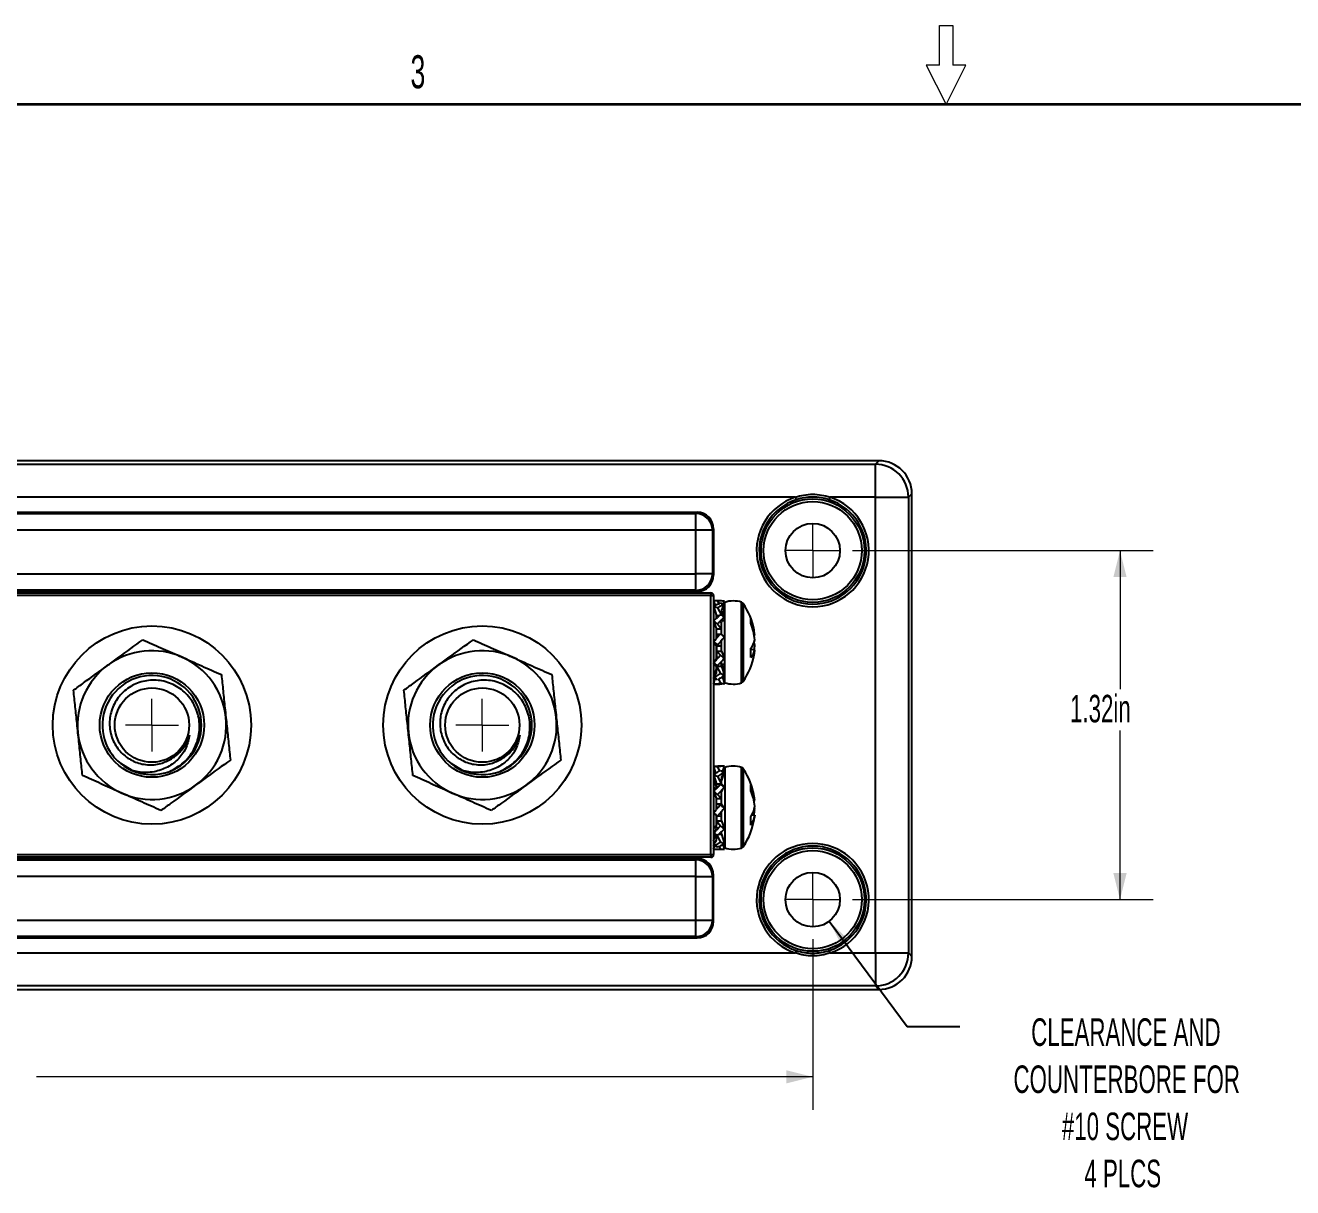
# Model space of a CAD drawing. Header units: inches. Extents: x 0.2 to 16.8, y 0.2 to 10.8.
# Drawn here: x 5.016 to 9.811, y 6.403 to 10.8 of the extents above; entities that cross this region are included whole.
import ezdxf

# ---------------------------------------------------------------- set-up
doc = ezdxf.new("R2010")
doc.units = ezdxf.units.IN
doc.header["$MEASUREMENT"] = 0
doc.styles.add('SLDTEXTSTYLE0', font='TXT', dxfattribs={"width": 0.605})
doc.dimstyles.new('SLDDIMSTYLE3', dxfattribs={"dimtxt": 0.18, "dimasz": 0.1, "dimexe": 0, "dimexo": 0.0625, "dimgap": 0, "dimtad": 0, "dimtih": 1, "dimtoh": 1, "dimdec": 0, "dimrnd": 1e-09, "dimzin": 0, "dimdsep": 46, "dimtxsty": 'Standard', "dimsah": 1, "dimcen": 0.09, "dimadec": 0, "dimazin": 0, "dimtfac": 0.1, "dimtdec": 0, "dimtofl": 0, "dimtmove": 0, "dimatfit": 3, "dimfxl": 1, "dimfrac": 2, "dimtolj": 1, "dimtzin": 0, "dimarcsym": 0})
doc.dimstyles.new('SLDDIMSTYLE4', dxfattribs={"dimtxt": 0.101115, "dimasz": 0.1, "dimexe": 0, "dimexo": 0.0625, "dimgap": 0.025279, "dimtad": 0, "dimtih": 1, "dimtoh": 1, "dimrnd": 1e-09, "dimzin": 12, "dimdsep": 46, "dimtxsty": 'SLDTEXTSTYLE0', "dimsah": 1, "dimcen": 0.09, "dimadec": 0, "dimazin": 3, "dimtfac": 1, "dimtdec": 3, "dimtofl": 0, "dimtmove": 0, "dimatfit": 3, "dimfxl": 1, "dimfrac": 2, "dimtolj": 1, "dimtzin": 12, "dimarcsym": 0})

# ---------------------------------------------------------------- blocks, each defined once
blk = doc.blocks.new('_D_5')
at = {"color": 7, "linetype": 'Continuous', "lineweight": 18}
for p, q in [((8.1453, 8.8131), (9.2828, 8.8131)), ((9.1578, 8.8131), (9.1578, 8.2886)), ((9.1578, 7.4931), (9.1578, 8.1333)), ((8.1453, 7.4931), (9.2828, 7.4931))]:
    blk.add_line(p, q, dxfattribs=at)
for points in [[(9.1578, 8.8131), (9.1328, 8.7131), (9.1828, 8.7131)], [(9.1578, 7.4931), (9.1828, 7.5931), (9.1328, 7.5931)]]:
    blk.add_solid(points, dxfattribs=at)
at = {"color": 7, "linetype": 'Continuous', "lineweight": 18, "insert": (8.9687, 8.2676), "char_height": 0.10417, "attachment_point": 1, "style": 'SLDTEXTSTYLE0'}
blk.add_mtext('1.32in', dxfattribs=at)
blk = doc.blocks.new('_D_6')
at = {"color": 7, "linetype": 'Continuous', "lineweight": 18}
for p, q in [((1.7453, 7.3431), (1.7453, 6.6977)), ((7.9953, 7.3431), (7.9953, 6.6977)), ((1.7453, 6.8227), (4.68, 6.8227)), ((7.9953, 6.8227), (5.0581, 6.8227))]:
    blk.add_line(p, q, dxfattribs=at)
for points in [[(1.7453, 6.8227), (1.8453, 6.7977), (1.8453, 6.8477)], [(7.9953, 6.8227), (7.8953, 6.8477), (7.8953, 6.7977)]]:
    blk.add_solid(points, dxfattribs=at)
at = {"color": 7, "linetype": 'Continuous', "lineweight": 18, "insert": (4.68, 6.8793), "char_height": 0.10417, "attachment_point": 1, "style": 'SLDTEXTSTYLE0'}
blk.add_mtext('6.25in', dxfattribs=at)
blk = doc.blocks.new('SW_NOTE_3')
at = {"color": 0, "linetype": 'Continuous', "lineweight": 0, "attachment_point": 2, "style": 'SLDTEXTSTYLE0'}
for s, insert, char_height in [('CLEARANCE AND', (0.6277, 0.0304), 0.104167), ('COUNTERBORE FOR', (0.6308, -0.1478), 0.104167), ('#10 SCREW', (0.6243, -0.3261), 0.10417), ('4 PLCS', (0.6158, -0.5043), 0.10417)]:
    blk.add_mtext(s, dxfattribs=dict(at, insert=insert, char_height=char_height))
blk = doc.blocks.new('SW_CENTERMARKSYMBOL_4')
at = {"color": 0, "linetype": 'Continuous', "lineweight": 0}
for q in [(0, 0.1), (-0.1, 0), (0, -0.1), (0.1, 0)]:
    blk.add_line((0, 0), q, dxfattribs=at)
blk = doc.blocks.new('SW_CENTERMARKSYMBOL_5')
at = {"color": 0, "linetype": 'Continuous', "lineweight": 0}
for q in [(0, 0.1), (-0.1, 0), (0, -0.1), (0.1, 0)]:
    blk.add_line((0, 0), q, dxfattribs=at)
blk = doc.blocks.new('SW_CENTERMARKSYMBOL_6')
at = {"color": 0, "linetype": 'Continuous', "lineweight": 0}
for q in [(0, 0.1), (-0.1, 0), (0, -0.1), (0.1, 0)]:
    blk.add_line((0, 0), q, dxfattribs=at)
blk = doc.blocks.new('SW_CENTERMARKSYMBOL_7')
at = {"color": 0, "linetype": 'Continuous', "lineweight": 0}
for q in [(0, 0.1), (-0.1, 0), (0, -0.1), (0.1, 0)]:
    blk.add_line((0, 0), q, dxfattribs=at)

msp = doc.modelspace()

# ---------------------------------------------------------------- linework, layer by layer
at = {"color": 7, "linetype": 'Continuous', "lineweight": 18}
for p, q in [((8.475, 10.65), (8.475, 10.8)), ((8.475, 10.8), (8.525, 10.8)), ((8.525, 10.8), (8.525, 10.65)), ((8.475, 10.65), (8.425, 10.65)), ((8.425, 10.65), (8.5, 10.5)), ((8.5, 10.5), (8.575, 10.65)), ((8.575, 10.65), (8.525, 10.65))]:
    msp.add_line(p, q, dxfattribs=at)
at = {"color": 7, "linetype": 'Continuous', "lineweight": 35}
msp.add_line((16.5, 10.5), (0.5, 10.5), dxfattribs=at)
at = {"color": 7, "linetype": 'Continuous', "lineweight": 25}
for p, q in [((8.2454, 9.1531), (1.4953, 9.1531)), ((1.5085, 9.1398), (8.2322, 9.1398)), ((8.2322, 9.1398), (8.2454, 9.1531)), ((8.2322, 9.0149), (8.2322, 9.1398)), ((7.9295, 9.0149), (1.8112, 9.0149)), ((8.2322, 9.0149), (8.0612, 9.0149)), ((8.2322, 9.0149), (8.3571, 9.0149)), ((8.2322, 7.2913), (8.2322, 9.0149)), ((8.3703, 9.0282), (8.3571, 9.0149)), ((8.3571, 9.0149), (8.3571, 7.2913)), ((8.3703, 7.278), (8.3703, 9.0282)), ((2.1828, 8.9581), (7.5579, 8.9581)), ((2.1877, 8.9532), (7.553, 8.9532)), ((7.553, 8.9532), (7.5579, 8.9581)), ((7.553, 8.8907), (7.553, 8.9532)), ((7.553, 8.8907), (2.1877, 8.8907)), ((7.6155, 8.8907), (7.553, 8.8907)), ((7.553, 8.7254), (7.553, 8.8907)), ((7.6203, 8.8956), (7.6155, 8.8907)), ((7.6155, 8.8907), (7.6155, 8.7254)), ((7.6203, 8.8956), (7.6203, 8.7205)), ((2.1877, 8.7254), (7.553, 8.7254)), ((7.6155, 8.7254), (7.553, 8.7254)), ((7.553, 8.663), (7.553, 8.7254)), ((7.6155, 8.7254), (7.6203, 8.7205)), ((2.1303, 8.6531), (7.6103, 8.6531)), ((7.6103, 8.6431), (2.1303, 8.6431)), ((7.5579, 8.6581), (2.1828, 8.6581)), ((7.553, 8.663), (2.1877, 8.663)), ((7.5579, 8.6581), (7.553, 8.663)), ((7.6103, 8.6531), (7.6103, 8.6431)), ((7.6103, 8.6431), (7.6203, 8.6431)), ((7.6103, 7.6631), (7.6103, 8.6431)), ((7.6203, 8.6431), (7.6203, 7.6631)), ((7.6203, 8.6228), (7.6256, 8.6061)), ((7.6203, 8.6034), (7.6307, 8.5666)), ((7.6212, 8.6004), (7.6203, 8.6001)), ((7.6203, 8.6001), (7.6224, 8.596)), ((7.6435, 8.6228), (7.6241, 8.6228)), ((7.6355, 8.6225), (7.64, 8.6128)), ((7.6355, 8.5966), (7.6497, 8.5684)), ((7.6539, 8.5658), (7.661, 8.5907)), ((7.6542, 8.5946), (7.661, 8.6106)), ((7.661, 8.5907), (7.6544, 8.595)), ((7.658, 8.6116), (7.661, 8.6216)), ((7.6627, 8.3137), (7.6627, 8.6175)), ((7.6203, 8.5471), (7.6307, 8.5162)), ((7.6218, 8.5428), (7.6203, 8.5449)), ((7.6411, 8.5666), (7.6307, 8.5666)), ((7.6307, 8.5571), (7.6307, 8.5666)), ((7.6355, 8.5356), (7.6507, 8.5162)), ((7.6507, 8.5666), (7.6507, 8.5806)), ((7.6507, 8.5162), (7.6507, 8.5397)), ((7.6627, 8.5476), (7.652, 8.5476)), ((7.6507, 8.5162), (7.6307, 8.5162)), ((7.6307, 8.4971), (7.6307, 8.5162)), ((7.6307, 8.4971), (7.6458, 8.4984)), ((7.6307, 8.4789), (7.6307, 8.4971)), ((7.6315, 8.4972), (7.6315, 8.4816)), ((7.6474, 8.4971), (7.6507, 8.4971)), ((7.6507, 8.4971), (7.6507, 8.5162)), ((7.6507, 8.4971), (7.661, 8.4855)), ((7.7739, 8.4925), (7.7761, 8.4928)), ((7.6203, 8.4689), (7.6307, 8.4523)), ((7.6507, 8.4523), (7.6307, 8.4523)), ((7.6307, 8.4324), (7.6307, 8.4523)), ((7.6315, 8.4593), (7.6315, 8.4022)), ((7.6355, 8.4558), (7.6507, 8.4523)), ((7.6507, 8.4523), (7.6507, 8.4739)), ((7.6507, 8.4324), (7.6507, 8.4523)), ((7.7612, 8.4402), (7.7761, 8.4384)), ((7.7761, 8.4561), (7.7694, 8.4564)), ((7.6307, 8.407), (7.6264, 8.396)), ((7.6307, 8.4324), (7.6458, 8.4171)), ((7.6307, 8.4072), (7.6307, 8.4324)), ((7.6307, 8.4324), (7.6507, 8.4324)), ((7.6355, 8.3787), (7.6507, 8.3919)), ((7.6507, 8.4324), (7.661, 8.4048)), ((7.6507, 8.3766), (7.6507, 8.3919)), ((7.6203, 8.3863), (7.622, 8.3886)), ((7.6203, 8.3841), (7.6218, 8.3883)), ((7.6203, 8.3841), (7.6307, 8.3743)), ((7.6203, 8.3311), (7.6263, 8.3428)), ((7.6224, 8.3352), (7.6307, 8.3646)), ((7.6307, 8.3766), (7.6307, 8.3819)), ((7.6307, 8.3766), (7.6458, 8.3488)), ((7.6307, 8.3594), (7.6307, 8.3766)), ((7.6307, 8.3766), (7.6507, 8.3766)), ((7.6507, 8.3836), (7.6627, 8.3836)), ((7.6507, 8.3778), (7.661, 8.3703)), ((7.6507, 8.3766), (7.661, 8.3405)), ((7.661, 8.3703), (7.657, 8.374)), ((7.6203, 8.3277), (7.6212, 8.3307)), ((7.6203, 8.3084), (7.6266, 8.3283)), ((7.6203, 8.3277), (7.6256, 8.3251)), ((7.6241, 8.3083), (7.6435, 8.3083)), ((7.6389, 8.3267), (7.6458, 8.3118)), ((7.6534, 8.3355), (7.661, 8.3096)), ((7.6542, 8.3366), (7.661, 8.3205)), ((7.658, 8.3195), (7.661, 8.3205)), ((5.346, 8.0404), (5.3489, 8.036)), ((5.4203, 7.9815), (5.3772, 8.0076)), ((6.596, 8.0404), (6.5989, 8.036)), ((6.6703, 7.9815), (6.6272, 8.0076)), ((7.6203, 7.9967), (7.6279, 7.9713)), ((7.6235, 7.9862), (7.6203, 7.9851)), ((7.6203, 7.9851), (7.6266, 7.9705)), ((7.6203, 7.9665), (7.6307, 7.9302)), ((7.6355, 7.9946), (7.6423, 7.9799)), ((7.6586, 7.9978), (7.6367, 7.9978)), ((7.6507, 7.941), (7.6597, 7.9731)), ((7.6549, 7.9784), (7.661, 7.9978)), ((7.655, 7.9638), (7.661, 7.9757)), ((7.661, 7.9778), (7.6556, 7.9806)), ((7.6586, 7.9978), (7.661, 7.9978)), ((7.6605, 7.9759), (7.661, 7.9778)), ((7.6627, 7.9925), (7.6627, 7.6887)), ((7.6203, 7.9348), (7.6307, 7.9277)), ((7.6203, 7.9348), (7.6244, 7.931)), ((7.6274, 7.9097), (7.6203, 7.9199)), ((7.6507, 7.9302), (7.6307, 7.9302)), ((7.6307, 7.9151), (7.6307, 7.9302)), ((7.6307, 7.9151), (7.6458, 7.9285)), ((7.6355, 7.9582), (7.6507, 7.9302)), ((7.6507, 7.9302), (7.6507, 7.9475)), ((7.6594, 7.9226), (7.6507, 7.9309)), ((7.6507, 7.9253), (7.6507, 7.9302)), ((7.6507, 7.8998), (7.6551, 7.9114)), ((7.6627, 7.9226), (7.6542, 7.9226)), ((7.6203, 7.9025), (7.6307, 7.8747)), ((7.6507, 7.8747), (7.6307, 7.8747)), ((7.6307, 7.8549), (7.6307, 7.8747)), ((7.6355, 7.8902), (7.6507, 7.8747)), ((7.6507, 7.8747), (7.6507, 7.8996)), ((7.6507, 7.8549), (7.6507, 7.8747)), ((7.7727, 7.8684), (7.7761, 7.8688)), ((7.6203, 7.8219), (7.6307, 7.81)), ((7.6307, 7.8549), (7.6458, 7.8516)), ((7.6307, 7.8335), (7.6307, 7.8549)), ((7.6307, 7.8549), (7.6507, 7.8549)), ((7.6507, 7.8549), (7.661, 7.8385)), ((7.6507, 7.81), (7.6507, 7.8263)), ((7.7761, 7.835), (7.7738, 7.835)), ((7.6203, 7.7613), (7.6307, 7.776)), ((7.6274, 7.7714), (7.6306, 7.7682)), ((7.6343, 7.81), (7.6307, 7.81)), ((7.6307, 7.7909), (7.6307, 7.81)), ((7.6307, 7.7909), (7.6458, 7.7717)), ((7.6307, 7.7671), (7.6307, 7.7909)), ((7.6307, 7.7909), (7.6507, 7.7909)), ((7.6315, 7.8117), (7.6315, 7.7772)), ((7.6355, 7.8089), (7.6507, 7.81)), ((7.6507, 7.7909), (7.6507, 7.81)), ((7.6507, 7.7909), (7.661, 7.7601)), ((7.7652, 7.8137), (7.7761, 7.8123)), ((7.6203, 7.7147), (7.6279, 7.7411)), ((7.6307, 7.7261), (7.6307, 7.7402)), ((7.6313, 7.7389), (7.6458, 7.7102)), ((7.6398, 7.7402), (7.6507, 7.7402)), ((7.6507, 7.7402), (7.6507, 7.7501)), ((7.6507, 7.7402), (7.661, 7.7034)), ((7.6594, 7.7586), (7.6627, 7.7586)), ((7.6203, 7.7147), (7.6266, 7.7107)), ((7.6203, 7.696), (7.6271, 7.7119)), ((7.6203, 7.6844), (7.6235, 7.695)), ((7.6367, 7.6833), (7.6586, 7.6833)), ((7.6412, 7.6937), (7.6458, 7.6837)), ((7.6556, 7.7006), (7.661, 7.6833)), ((7.6597, 7.7081), (7.661, 7.7055)), ((7.6605, 7.7052), (7.661, 7.7055)), ((2.1303, 7.6631), (7.6103, 7.6631)), ((7.6103, 7.6531), (2.1303, 7.6531)), ((7.5579, 7.6481), (2.1828, 7.6481)), ((2.1877, 7.6432), (7.553, 7.6432)), ((7.553, 7.6432), (7.5579, 7.6481)), ((7.553, 7.5807), (7.553, 7.6432)), ((7.6103, 7.6631), (7.6203, 7.6631)), ((7.6103, 7.6631), (7.6103, 7.6531)), ((7.553, 7.5807), (2.1877, 7.5807)), ((7.553, 7.5807), (7.6155, 7.5807)), ((7.553, 7.4154), (7.553, 7.5807)), ((7.6203, 7.5856), (7.6155, 7.5807)), ((7.6155, 7.5807), (7.6155, 7.4154)), ((7.6203, 7.4105), (7.6203, 7.5856)), ((2.1877, 7.4154), (7.553, 7.4154)), ((7.553, 7.4154), (7.6155, 7.4154)), ((7.553, 7.353), (7.553, 7.4154)), ((7.6155, 7.4154), (7.6203, 7.4105)), ((2.1828, 7.3481), (7.5579, 7.3481)), ((7.553, 7.353), (2.1877, 7.353)), ((7.5579, 7.3481), (7.553, 7.353)), ((1.8112, 7.2913), (7.9295, 7.2913)), ((8.0612, 7.2913), (8.2322, 7.2913)), ((8.2322, 7.2913), (8.3571, 7.2913)), ((8.2322, 7.2913), (8.2322, 7.1663)), ((8.3571, 7.2913), (8.3703, 7.278)), ((1.4953, 7.1531), (8.2454, 7.1531)), ((8.2322, 7.1663), (1.5085, 7.1663)), ((8.2454, 7.1531), (8.2322, 7.1663))]:
    msp.add_line(p, q, dxfattribs=at)
at = {"color": 8, "linetype": 'Continuous', "lineweight": 25}
for p, q in [((7.7258, 8.3994), (7.7258, 8.6179)), ((7.7323, 8.6131), (7.7323, 8.4015)), ((7.7258, 8.3132), (7.7258, 8.3994)), ((7.7323, 8.4015), (7.7323, 8.3181)), ((7.7258, 7.7558), (7.7258, 7.9929)), ((7.7323, 7.9881), (7.7323, 7.7585)), ((7.7258, 7.6882), (7.7258, 7.7558)), ((7.7323, 7.7585), (7.7323, 7.6931))]:
    msp.add_line(p, q, dxfattribs=at)
at = {"color": 7, "linetype": 'Continuous', "lineweight": 25, "flags": 128}
for points in [[(7.9295, 9.0149), (7.9301, 9.0131), (7.9306, 9.0113), (7.9312, 9.0097), (7.9316, 9.0082), (7.932, 9.0071), (7.9323, 9.0062), (7.9325, 9.0056), (7.9326, 9.0054)], [(8.0581, 9.0054), (8.0582, 9.0056), (8.0584, 9.0062), (8.0587, 9.0071), (8.0591, 9.0082), (8.0595, 9.0097), (8.0601, 9.0113), (8.0606, 9.0131), (8.0612, 9.0149)], [(7.7761, 7.835), (7.7752, 7.84), (7.7751, 7.8406)], [(7.7761, 7.8123), (7.7752, 7.805), (7.7751, 7.8041)], [(7.9326, 7.3008), (7.9325, 7.3005), (7.9323, 7.3), (7.932, 7.2991), (7.9316, 7.2979), (7.9312, 7.2965), (7.9306, 7.2949), (7.9301, 7.2931), (7.9295, 7.2913)], [(8.0612, 7.2913), (8.0606, 7.2931), (8.0601, 7.2949), (8.0595, 7.2965), (8.0591, 7.2979), (8.0587, 7.2991), (8.0584, 7.3), (8.0582, 7.3005), (8.0581, 7.3008)]]:
    msp.add_lwpolyline(points, dxfattribs=at)
at = {"color": 7, "linetype": 'Continuous', "lineweight": 25}
for centre, radius in [((7.9953, 8.8131), 0.1957), ((7.9953, 8.8131), 0.1857), ((7.9953, 8.8131), 0.103), ((5.4953, 8.1531), 0.375), ((6.7453, 8.1531), 0.375), ((5.4953, 8.1531), 0.1975), ((6.7453, 8.1531), 0.1975), ((5.4953, 8.1531), 0.1406), ((6.7453, 8.1531), 0.1406), ((7.9953, 7.4931), 0.1957), ((7.9953, 7.4931), 0.1857), ((7.9953, 7.4931), 0.103)]:
    msp.add_circle(centre, radius, dxfattribs=at)
for centre, radius, start, end in [((8.232, 9.0147), 0.1251, 0.0817, 89.9184), ((7.9953, 8.8131), 0.2123, 108.0779, 71.9221), ((7.9953, 8.8131), 0.2023, 108.0779, 71.9221), ((7.5529, 8.8907), 0.0626, 0.0814, 89.9186), ((7.5529, 8.7255), 0.0626, 270.0813, 359.9186), ((7.6103, 8.6431), 0.01, 0, 90), ((7.6949, 8.5228), 0.1, 71.9749, 108.7949), ((7.722, 8.606), 0.0125, 34.1975, 71.9749), ((7.5153, 8.4656), 0.2624, 10.174, 34.1975), ((7.5653, 8.4746), 0.2116, 4.9374, 22.3431), ((7.7012, 8.5467), 0.0603, 352.1264, 7.8736), ((7.5541, 8.4557), 0.2229, 4.9937, 21.8061), ((7.7057, 8.4894), 0.0718, 320.3039, 348.4631), ((7.5028, 8.4264), 0.2588, 356.203, 3.797), ((7.7189, 8.4459), 0.0581, 10.1314, 19.8415), ((7.5588, 8.4748), 0.2181, 350.4714, 355.0873), ((5.4953, 8.1531), 0.2813, 66.0099, 126.0099), ((5.4953, 8.1531), 0.2813, 6.0099, 66.0099), ((6.7453, 8.1531), 0.2813, 66.0099, 126.0099), ((6.7453, 8.1531), 0.2813, 6.0099, 66.0099), ((7.5153, 8.4656), 0.2624, 325.8025, 349.826), ((7.7176, 8.4503), 0.0597, 316.6292, 348.5038), ((7.5653, 8.4566), 0.2116, 349.8278, 355.0661), ((5.4953, 8.1531), 0.2813, 126.0099, 186.0099), ((6.7453, 8.1531), 0.2813, 126.0099, 186.0099), ((5.4953, 8.1531), 0.1875, 291.0369, 246.0369), ((6.7453, 8.1531), 0.1875, 291.0369, 246.0369), ((7.6949, 8.4083), 0.1, 251.2051, 288.0251), ((7.722, 8.3251), 0.0125, 288.0251, 325.8025), ((5.4953, 8.1531), 0.2813, 306.0099, 6.0099), ((6.7453, 8.1531), 0.2813, 306.0099, 6.0099), ((5.4953, 8.1531), 0.2813, 186.0099, 246.0099), ((6.7453, 8.1531), 0.2813, 186.0099, 246.0099), ((5.4953, 8.1531), 0.1875, 246.0369, 291.0369), ((6.7453, 8.1531), 0.1875, 246.0369, 291.0369), ((7.6949, 7.8978), 0.1, 71.9749, 108.7949), ((7.722, 7.981), 0.0125, 34.1975, 71.9749), ((7.5153, 7.8406), 0.2624, 7.9846, 34.1975), ((5.4953, 8.1531), 0.2813, 246.0099, 306.0099), ((6.7453, 8.1531), 0.2813, 246.0099, 306.0099), ((7.5958, 7.8518), 0.1811, 5.3865, 24.1884), ((7.6627, 7.9154), 0.0988, 353.8514, 6.1486), ((7.5825, 7.8277), 0.1945, 5.4653, 23.3931), ((7.6754, 7.8615), 0.1018, 327.1796, 351.3579), ((7.5889, 7.8524), 0.188, 347.818, 354.6762), ((7.5153, 7.8406), 0.2624, 325.8025, 352.0154), ((7.689, 7.8254), 0.088, 324.8329, 351.4884), ((7.5412, 7.7905), 0.2203, 355.8845, 4.1155), ((7.6949, 7.7833), 0.1, 251.2051, 288.0251), ((7.722, 7.7001), 0.0125, 288.0251, 325.8025), ((7.9953, 7.4931), 0.2123, 288.0779, 251.9221), ((7.9953, 7.4931), 0.2023, 288.0779, 251.9221), ((7.5529, 7.5807), 0.0626, 0.0814, 89.9187), ((7.6103, 7.6631), 0.01, 270, 0), ((7.5529, 7.4155), 0.0626, 270.0814, 359.9186), ((8.232, 7.2914), 0.1251, 270.0816, 359.9183)]:
    msp.add_arc(centre, radius, start, end, dxfattribs=at)
for centre, major_axis in [((8.2453, 9.028), (0.0885, 0.0885)), ((7.5578, 8.8955), (0.0442, 0.0442)), ((7.5578, 8.7206), (0.0442, -0.0442)), ((7.5578, 7.5855), (0.0442, 0.0442)), ((7.5578, 7.4106), (0.0442, -0.0442)), ((8.2453, 7.2782), (0.0885, -0.0885))]:
    msp.add_ellipse(centre, major_axis=major_axis, ratio=0.998783, start_param=5.498396, end_param=7.067974, dxfattribs=at)
for points, knots in [([(7.9295, 9.0149), (7.9508, 9.0225), (7.9727, 9.0263), (8.0065, 9.0263), (8.0177, 9.0253), (8.0397, 9.0215), (8.0506, 9.0187), (8.0612, 9.0149)], [0, 0, 0, 0, 0.5, 0.5, 0.75, 0.75, 1, 1, 1, 1]), ([(8.0581, 9.0054), (8.0479, 9.0087), (8.0376, 9.0112), (8.0166, 9.0145), (8.0059, 9.0154), (7.9739, 9.0154), (7.953, 9.0121), (7.9326, 9.0054)], [0, 0, 0, 0, 0.25, 0.25, 0.5, 0.5, 1, 1, 1, 1]), ([(7.6355, 8.6225), (7.633, 8.6226), (7.6291, 8.6228), (7.6241, 8.6228), (7.6216, 8.6228), (7.6203, 8.6228)], [0, 0, 0, 0, 0.499629, 0.749776, 1, 1, 1, 1]), ([(7.6203, 8.6034), (7.6239, 8.6053), (7.63, 8.6085), (7.6387, 8.6123), (7.6434, 8.6142), (7.6458, 8.6152)], [0, 0, 0, 0, 0.415592, 0.707416, 1, 1, 1, 1]), ([(7.6355, 8.5966), (7.633, 8.5978), (7.6291, 8.5995), (7.6241, 8.6018), (7.6216, 8.6029), (7.6203, 8.6034)], [0, 0, 0, 0, 0.499629, 0.749776, 1, 1, 1, 1]), ([(7.661, 8.6216), (7.6574, 8.622), (7.6513, 8.6227), (7.6427, 8.6229), (7.6379, 8.6227), (7.6355, 8.6225)], [0, 0, 0, 0, 0.415591, 0.707411, 1, 1, 1, 1]), ([(7.661, 8.6106), (7.6574, 8.609), (7.6513, 8.6061), (7.6427, 8.6014), (7.6379, 8.5982), (7.6355, 8.5966)], [0, 0, 0, 0, 0.415592, 0.707411, 1, 1, 1, 1]), ([(7.6458, 8.6152), (7.6484, 8.6145), (7.6522, 8.6135), (7.6572, 8.6119), (7.6597, 8.6111), (7.661, 8.6106)], [0, 0, 0, 0, 0.49964, 0.749788, 1, 1, 1, 1]), ([(7.6507, 8.5803), (7.6508, 8.5828), (7.6511, 8.5877), (7.6532, 8.5923), (7.6542, 8.5946)], [0, 0, 0, 0, 0.51834, 1, 1, 1, 1]), ([(7.6203, 8.5471), (7.6239, 8.5505), (7.63, 8.5564), (7.6387, 8.5642), (7.6434, 8.5687), (7.6458, 8.5709)], [0, 0, 0, 0, 0.415591, 0.707415, 1, 1, 1, 1]), ([(7.6355, 8.5356), (7.633, 8.5375), (7.6291, 8.5404), (7.6241, 8.5442), (7.6216, 8.5461), (7.6203, 8.5471)], [0, 0, 0, 0, 0.499628, 0.749777, 1, 1, 1, 1]), ([(7.661, 8.5608), (7.6574, 8.5575), (7.6513, 8.5519), (7.6427, 8.5435), (7.6379, 8.5383), (7.6355, 8.5356)], [0, 0, 0, 0, 0.415592, 0.707411, 1, 1, 1, 1]), ([(7.6458, 8.5709), (7.6484, 8.5693), (7.6522, 8.5669), (7.6572, 8.5635), (7.6597, 8.5617), (7.661, 8.5608)], [0, 0, 0, 0, 0.49964, 0.749787, 1, 1, 1, 1]), ([(7.6507, 8.5396), (7.651, 8.543), (7.6515, 8.5499), (7.6553, 8.5548), (7.6572, 8.5573)], [0, 0, 0, 0, 0.4869926, 1, 1, 1, 1]), ([(7.6203, 8.4689), (7.6239, 8.473), (7.63, 8.4799), (7.6387, 8.4897), (7.6434, 8.4955), (7.6458, 8.4984)], [0, 0, 0, 0, 0.415591, 0.707416, 1, 1, 1, 1]), ([(7.6458, 8.4984), (7.6484, 8.4963), (7.6522, 8.4932), (7.6572, 8.4888), (7.6597, 8.4866), (7.661, 8.4855)], [0, 0, 0, 0, 0.49964, 0.749787, 1, 1, 1, 1]), ([(5.33, 8.3806), (5.3433, 8.3903), (5.3878, 8.4226), (5.431, 8.454), (5.4613, 8.4761)], [0, 0, 0, 0, 0.299402, 1, 1, 1, 1]), ([(5.4613, 8.4761), (5.4839, 8.466), (5.5292, 8.4458), (5.5794, 8.4235), (5.6064, 8.4115), (5.6097, 8.41)], [0, 0, 0, 0, 0.463257, 0.933679, 1, 1, 1, 1]), ([(6.58, 8.3806), (6.5933, 8.3903), (6.6378, 8.4226), (6.681, 8.454), (6.7113, 8.4761)], [0, 0, 0, 0, 0.299402, 1, 1, 1, 1]), ([(6.7113, 8.4761), (6.7339, 8.466), (6.7792, 8.4458), (6.8294, 8.4235), (6.8564, 8.4115), (6.8597, 8.41)], [0, 0, 0, 0, 0.463257, 0.93368, 1, 1, 1, 1]), ([(7.6355, 8.4558), (7.633, 8.458), (7.6291, 8.4612), (7.6241, 8.4656), (7.6216, 8.4678), (7.6203, 8.4689)], [0, 0, 0, 0, 0.499628, 0.749776, 1, 1, 1, 1]), ([(7.661, 8.4855), (7.6574, 8.4814), (7.6513, 8.4745), (7.6427, 8.4648), (7.6379, 8.4588), (7.6355, 8.4558)], [0, 0, 0, 0, 0.415591, 0.707411, 1, 1, 1, 1]), ([(5.6097, 8.41), (5.6346, 8.399), (5.6848, 8.3766), (5.7335, 8.355), (5.7581, 8.344)], [0, 0, 0, 0, 0.494511, 1, 1, 1, 1]), ([(6.8597, 8.41), (6.8846, 8.399), (6.9348, 8.3766), (6.9835, 8.355), (7.0081, 8.344)], [0, 0, 0, 0, 0.494511, 1, 1, 1, 1]), ([(7.6203, 8.3899), (7.6239, 8.3935), (7.63, 8.3997), (7.6387, 8.4087), (7.6434, 8.4143), (7.6458, 8.4171)], [0, 0, 0, 0, 0.415591, 0.707416, 1, 1, 1, 1]), ([(7.661, 8.4048), (7.6574, 8.4011), (7.6513, 8.3948), (7.6427, 8.3862), (7.6379, 8.3812), (7.6355, 8.3787)], [0, 0, 0, 0, 0.415592, 0.707411, 1, 1, 1, 1]), ([(7.6458, 8.4171), (7.6484, 8.4151), (7.6522, 8.4121), (7.6572, 8.4079), (7.6597, 8.4059), (7.661, 8.4048)], [0, 0, 0, 0, 0.499639, 0.749787, 1, 1, 1, 1]), ([(5.1986, 8.2851), (5.2113, 8.2943), (5.2542, 8.3255), (5.2987, 8.3578), (5.33, 8.3806)], [0, 0, 0, 0, 0.296064, 1, 1, 1, 1]), ([(5.7581, 8.344), (5.7602, 8.3234), (5.7646, 8.282), (5.7703, 8.2277), (5.7738, 8.1944), (5.7751, 8.1825)], [0, 0, 0, 0, 0.389719, 0.783344, 1, 1, 1, 1]), ([(6.4486, 8.2851), (6.4613, 8.2943), (6.5042, 8.3255), (6.5487, 8.3578), (6.58, 8.3806)], [0, 0, 0, 0, 0.296064, 1, 1, 1, 1]), ([(7.0081, 8.344), (7.0102, 8.3234), (7.0146, 8.282), (7.0203, 8.2277), (7.0238, 8.1944), (7.0251, 8.1825)], [0, 0, 0, 0, 0.389719, 0.783344, 1, 1, 1, 1]), ([(7.6355, 8.3787), (7.633, 8.3805), (7.6291, 8.3831), (7.6241, 8.387), (7.6216, 8.3889), (7.6203, 8.3899)], [0, 0, 0, 0, 0.499628, 0.749775, 1, 1, 1, 1]), ([(7.6203, 8.3311), (7.6239, 8.3333), (7.63, 8.337), (7.6387, 8.343), (7.6434, 8.3469), (7.6458, 8.3488)], [0, 0, 0, 0, 0.415592, 0.707417, 1, 1, 1, 1]), ([(7.6307, 8.3597), (7.6305, 8.3567), (7.6302, 8.3508), (7.6276, 8.3454), (7.6263, 8.3428)], [0, 0, 0, 0, 0.513986, 1, 1, 1, 1]), ([(7.6458, 8.3488), (7.6484, 8.3474), (7.6522, 8.3453), (7.6572, 8.3425), (7.6597, 8.3411), (7.661, 8.3405)], [0, 0, 0, 0, 0.499639, 0.749785, 1, 1, 1, 1]), ([(7.6572, 8.3738), (7.6551, 8.3762), (7.6526, 8.379), (7.6521, 8.383), (7.652, 8.3836)], [0, 0, 0, 0, 0.859462, 1, 1, 1, 1]), ([(7.6539, 8.3654), (7.655, 8.3662), (7.6574, 8.3678), (7.6597, 8.3694), (7.661, 8.3703)], [0, 0, 0, 0, 0.4718442, 1, 1, 1, 1]), ([(5.5627, 7.9781), (5.581, 7.988), (5.6178, 8.008), (5.6564, 8.0589), (5.6768, 8.1183), (5.6756, 8.1807), (5.6542, 8.2385), (5.6149, 8.285), (5.5629, 8.3155), (5.5045, 8.3265), (5.4464, 8.3174), (5.3955, 8.2899), (5.3574, 8.2472), (5.3358, 8.195), (5.3333, 8.1393), (5.3492, 8.0866), (5.3816, 8.043), (5.4262, 8.0131), (5.4771, 8.0004), (5.5274, 8.0044), (5.5558, 8.0191), (5.569, 8.026)], [0, 0, 0, 0, 0.05792, 0.115841, 0.173783, 0.230683, 0.287062, 0.342896, 0.39772, 0.452482, 0.505757, 0.559061, 0.611155, 0.662892, 0.713918, 0.764097, 0.81405, 0.86268, 0.911347, 0.958625, 1, 1, 1, 1]), ([(6.8127, 7.9781), (6.831, 7.988), (6.8678, 8.008), (6.9064, 8.0589), (6.9268, 8.1183), (6.9256, 8.1807), (6.9042, 8.2385), (6.8649, 8.285), (6.8129, 8.3155), (6.7545, 8.3265), (6.6964, 8.3174), (6.6455, 8.2899), (6.6074, 8.2472), (6.5858, 8.195), (6.5833, 8.1393), (6.5992, 8.0866), (6.6316, 8.043), (6.6762, 8.0131), (6.7271, 8.0004), (6.7774, 8.0044), (6.8058, 8.0191), (6.819, 8.026)], [0, 0, 0, 0, 0.05792, 0.115841, 0.173783, 0.230683, 0.287062, 0.342896, 0.39772, 0.452482, 0.505757, 0.559061, 0.611155, 0.662892, 0.713918, 0.764097, 0.81405, 0.86268, 0.911347, 0.958625, 1, 1, 1, 1]), ([(7.6355, 8.3248), (7.633, 8.3258), (7.6291, 8.3272), (7.6241, 8.3294), (7.6216, 8.3305), (7.6203, 8.3311)], [0, 0, 0, 0, 0.49963, 0.749777, 1, 1, 1, 1]), ([(7.6203, 8.3084), (7.6239, 8.3085), (7.63, 8.3089), (7.6387, 8.3101), (7.6434, 8.3112), (7.6458, 8.3118)], [0, 0, 0, 0, 0.415591, 0.707416, 1, 1, 1, 1]), ([(7.6241, 8.3083), (7.6241, 8.3083), (7.6228, 8.3083), (7.6216, 8.3083), (7.6203, 8.3084)], [0, 0, 0, 0, 0.003877, 1, 1, 1, 1]), ([(7.661, 8.3405), (7.6574, 8.3381), (7.6513, 8.334), (7.6427, 8.3289), (7.6379, 8.3262), (7.6355, 8.3248)], [0, 0, 0, 0, 0.415592, 0.707411, 1, 1, 1, 1]), ([(7.661, 8.3096), (7.6574, 8.3092), (7.6515, 8.3084), (7.6458, 8.3084), (7.6435, 8.3084)], [0, 0, 0, 0, 0.612935, 1, 1, 1, 1]), ([(7.6458, 8.3118), (7.6484, 8.3114), (7.6522, 8.3107), (7.6572, 8.31), (7.6597, 8.3097), (7.661, 8.3096)], [0, 0, 0, 0, 0.49964, 0.749787, 1, 1, 1, 1]), ([(5.2156, 8.1236), (5.2144, 8.1355), (5.2109, 8.1686), (5.2052, 8.2229), (5.2008, 8.2643), (5.1986, 8.2851)], [0, 0, 0, 0, 0.216656, 0.605998, 1, 1, 1, 1]), ([(6.4656, 8.1236), (6.4644, 8.1355), (6.4609, 8.1686), (6.4552, 8.2229), (6.4508, 8.2643), (6.4486, 8.2851)], [0, 0, 0, 0, 0.216656, 0.605998, 1, 1, 1, 1]), ([(5.7751, 8.1825), (5.7774, 8.1606), (5.782, 8.1164), (5.7877, 8.0627), (5.791, 8.0311), (5.7921, 8.021)], [0, 0, 0, 0, 0.401036, 0.808376, 1, 1, 1, 1]), ([(7.0251, 8.1825), (7.0274, 8.1606), (7.032, 8.1164), (7.0377, 8.0627), (7.041, 8.0311), (7.0421, 8.021)], [0, 0, 0, 0, 0.401036, 0.808377, 1, 1, 1, 1]), ([(5.2326, 7.9621), (5.2316, 7.9722), (5.2283, 8.0035), (5.2226, 8.0572), (5.218, 8.1014), (5.2156, 8.1236)], [0, 0, 0, 0, 0.191624, 0.593048, 1, 1, 1, 1]), ([(5.6373, 8.1153), (5.6341, 8.0996), (5.6274, 8.0673), (5.5981, 8.0244), (5.5557, 7.9918), (5.5021, 7.9735), (5.4547, 7.9724), (5.4273, 7.9796), (5.4192, 7.9817)], [0, 0, 0, 0, 0.1646137, 0.3382761, 0.5231106, 0.7081439, 0.913929, 1, 1, 1, 1]), ([(5.569, 8.026), (5.5734, 8.0287), (5.5918, 8.0402), (5.6128, 8.0624), (5.6296, 8.0912), (5.6347, 8.1072), (5.6373, 8.1153)], [0, 0, 0, 0, 0.1359729, 0.5646161, 0.7791203, 1, 1, 1, 1]), ([(6.4826, 7.9621), (6.4816, 7.9722), (6.4783, 8.0035), (6.4726, 8.0572), (6.468, 8.1014), (6.4656, 8.1236)], [0, 0, 0, 0, 0.191624, 0.593048, 1, 1, 1, 1]), ([(6.8873, 8.1153), (6.8841, 8.0996), (6.8774, 8.0673), (6.8481, 8.0244), (6.8057, 7.9918), (6.7521, 7.9735), (6.7047, 7.9724), (6.6773, 7.9796), (6.6692, 7.9817)], [0, 0, 0, 0, 0.164614, 0.338276, 0.52311, 0.708144, 0.913929, 1, 1, 1, 1]), ([(6.819, 8.026), (6.8234, 8.0287), (6.8418, 8.0402), (6.8628, 8.0624), (6.8796, 8.0912), (6.8847, 8.1072), (6.8873, 8.1153)], [0, 0, 0, 0, 0.135972, 0.564616, 0.77912, 1, 1, 1, 1]), ([(5.7921, 8.021), (5.7617, 7.999), (5.7184, 7.9675), (5.6739, 7.9352), (5.6607, 7.9256)], [0, 0, 0, 0, 0.702503, 1, 1, 1, 1]), ([(7.0421, 8.021), (7.0117, 7.999), (6.9684, 7.9675), (6.9239, 7.9352), (6.9107, 7.9256)], [0, 0, 0, 0, 0.702502, 1, 1, 1, 1]), ([(5.381, 7.8961), (5.3774, 7.8977), (5.3508, 7.9096), (5.3006, 7.9319), (5.2554, 7.952), (5.2326, 7.9621)], [0, 0, 0, 0, 0.071316, 0.531417, 1, 1, 1, 1]), ([(6.631, 7.8961), (6.6274, 7.8977), (6.6008, 7.9096), (6.5506, 7.9319), (6.5054, 7.952), (6.4826, 7.9621)], [0, 0, 0, 0, 0.071316, 0.531417, 1, 1, 1, 1]), ([(7.6203, 7.9967), (7.6239, 7.9971), (7.6294, 7.9978), (7.6349, 7.9978), (7.6367, 7.9978)], [0, 0, 0, 0, 0.653592, 1, 1, 1, 1]), ([(7.6355, 7.9946), (7.633, 7.995), (7.6291, 7.9956), (7.6241, 7.9963), (7.6216, 7.9966), (7.6203, 7.9967)], [0, 0, 0, 0, 0.499628, 0.749775, 1, 1, 1, 1]), ([(7.6203, 7.9665), (7.6239, 7.9688), (7.63, 7.9729), (7.6387, 7.9779), (7.6434, 7.9806), (7.6458, 7.9819)], [0, 0, 0, 0, 0.415592, 0.707416, 1, 1, 1, 1]), ([(7.6355, 7.9582), (7.633, 7.9596), (7.6291, 7.9617), (7.6241, 7.9644), (7.6216, 7.9658), (7.6203, 7.9665)], [0, 0, 0, 0, 0.499628, 0.749776, 1, 1, 1, 1]), ([(7.661, 7.9978), (7.6574, 7.9977), (7.6513, 7.9974), (7.6427, 7.9963), (7.6379, 7.9952), (7.6355, 7.9946)], [0, 0, 0, 0, 0.415591, 0.707411, 1, 1, 1, 1]), ([(7.661, 7.9757), (7.6574, 7.9735), (7.6513, 7.9698), (7.6427, 7.964), (7.6379, 7.9601), (7.6355, 7.9582)], [0, 0, 0, 0, 0.415591, 0.707411, 1, 1, 1, 1]), ([(7.6458, 7.9819), (7.6484, 7.981), (7.6522, 7.9795), (7.6572, 7.9774), (7.6597, 7.9763), (7.661, 7.9757)], [0, 0, 0, 0, 0.49964, 0.749785, 1, 1, 1, 1]), ([(7.6507, 7.9472), (7.6508, 7.9501), (7.6512, 7.9559), (7.6537, 7.9612), (7.655, 7.9638)], [0, 0, 0, 0, 0.513475, 1, 1, 1, 1]), ([(5.6607, 7.9256), (5.6293, 7.9027), (5.5848, 7.8704), (5.5419, 7.8393), (5.5294, 7.8301)], [0, 0, 0, 0, 0.706309, 1, 1, 1, 1]), ([(6.9107, 7.9256), (6.8793, 7.9027), (6.8348, 7.8704), (6.7919, 7.8393), (6.7794, 7.8301)], [0, 0, 0, 0, 0.706309, 1, 1, 1, 1]), ([(7.6279, 7.9401), (7.6266, 7.9392), (7.6241, 7.9375), (7.6216, 7.9357), (7.6203, 7.9348)], [0, 0, 0, 0, 0.499774, 1, 1, 1, 1]), ([(7.6203, 7.9025), (7.6239, 7.9062), (7.63, 7.9125), (7.6387, 7.921), (7.6434, 7.926), (7.6458, 7.9285)], [0, 0, 0, 0, 0.415592, 0.707416, 1, 1, 1, 1]), ([(7.6243, 7.9312), (7.6261, 7.9288), (7.6297, 7.924), (7.6304, 7.9173), (7.6307, 7.9141)], [0, 0, 0, 0, 0.512712, 1, 1, 1, 1]), ([(7.661, 7.9174), (7.6574, 7.9138), (7.6513, 7.9076), (7.6427, 7.8986), (7.6379, 7.893), (7.6355, 7.8902)], [0, 0, 0, 0, 0.415592, 0.707411, 1, 1, 1, 1]), ([(7.6458, 7.9285), (7.6484, 7.9267), (7.6522, 7.9241), (7.6572, 7.9203), (7.6597, 7.9183), (7.661, 7.9174)], [0, 0, 0, 0, 0.49964, 0.749788, 1, 1, 1, 1]), ([(5.5294, 7.8301), (5.5053, 7.8408), (5.4566, 7.8625), (5.4064, 7.8848), (5.381, 7.8961)], [0, 0, 0, 0, 0.495458, 1, 1, 1, 1]), ([(6.7794, 7.8301), (6.7553, 7.8408), (6.7066, 7.8625), (6.6564, 7.8848), (6.631, 7.8961)], [0, 0, 0, 0, 0.495458, 1, 1, 1, 1]), ([(7.6355, 7.8902), (7.633, 7.8922), (7.6291, 7.8953), (7.6241, 7.8994), (7.6216, 7.9014), (7.6203, 7.9025)], [0, 0, 0, 0, 0.499628, 0.749776, 1, 1, 1, 1]), ([(7.6203, 7.8219), (7.6239, 7.8259), (7.63, 7.8329), (7.6387, 7.8426), (7.6434, 7.8486), (7.6458, 7.8516)], [0, 0, 0, 0, 0.415591, 0.707416, 1, 1, 1, 1]), ([(7.6355, 7.8089), (7.633, 7.811), (7.6291, 7.8142), (7.6241, 7.8186), (7.6216, 7.8208), (7.6203, 7.8219)], [0, 0, 0, 0, 0.499628, 0.749776, 1, 1, 1, 1]), ([(7.661, 7.8385), (7.6574, 7.8344), (7.6513, 7.8275), (7.6427, 7.8177), (7.6379, 7.8119), (7.6355, 7.8089)], [0, 0, 0, 0, 0.415592, 0.707411, 1, 1, 1, 1]), ([(7.6458, 7.8516), (7.6484, 7.8494), (7.6522, 7.8462), (7.6572, 7.8418), (7.6597, 7.8396), (7.661, 7.8385)], [0, 0, 0, 0, 0.499639, 0.749787, 1, 1, 1, 1]), ([(7.6203, 7.7463), (7.6239, 7.7496), (7.63, 7.7553), (7.6387, 7.7637), (7.6434, 7.769), (7.6458, 7.7717)], [0, 0, 0, 0, 0.415591, 0.707415, 1, 1, 1, 1]), ([(7.6458, 7.7717), (7.6484, 7.7698), (7.6522, 7.7669), (7.6572, 7.763), (7.6597, 7.7611), (7.661, 7.7601)], [0, 0, 0, 0, 0.49964, 0.749788, 1, 1, 1, 1]), ([(7.6355, 7.7362), (7.633, 7.7378), (7.6291, 7.7402), (7.6241, 7.7437), (7.6216, 7.7454), (7.6203, 7.7463)], [0, 0, 0, 0, 0.499628, 0.749776, 1, 1, 1, 1]), ([(7.6307, 7.7671), (7.6304, 7.7638), (7.6297, 7.7572), (7.6261, 7.7524), (7.6243, 7.75)], [0, 0, 0, 0, 0.4872884, 1, 1, 1, 1]), ([(7.6307, 7.7264), (7.6305, 7.7238), (7.6303, 7.7189), (7.6281, 7.7142), (7.6271, 7.7119)], [0, 0, 0, 0, 0.518908, 1, 1, 1, 1]), ([(7.661, 7.7601), (7.6574, 7.7567), (7.6513, 7.7508), (7.6427, 7.743), (7.6379, 7.7384), (7.6355, 7.7362)], [0, 0, 0, 0, 0.415591, 0.707411, 1, 1, 1, 1]), ([(7.6203, 7.696), (7.6239, 7.6977), (7.63, 7.7006), (7.6387, 7.7054), (7.6434, 7.7086), (7.6458, 7.7102)], [0, 0, 0, 0, 0.415591, 0.707415, 1, 1, 1, 1]), ([(7.6355, 7.6914), (7.633, 7.6921), (7.6291, 7.6931), (7.6241, 7.6947), (7.6216, 7.6956), (7.6203, 7.696)], [0, 0, 0, 0, 0.499629, 0.749776, 1, 1, 1, 1]), ([(7.6203, 7.6844), (7.6239, 7.6841), (7.63, 7.6834), (7.6387, 7.6832), (7.6434, 7.6836), (7.6458, 7.6837)], [0, 0, 0, 0, 0.415592, 0.707415, 1, 1, 1, 1]), ([(7.661, 7.7034), (7.6574, 7.7014), (7.6513, 7.6982), (7.6427, 7.6943), (7.6379, 7.6924), (7.6355, 7.6914)], [0, 0, 0, 0, 0.415592, 0.707411, 1, 1, 1, 1]), ([(7.6458, 7.7102), (7.6484, 7.7091), (7.6522, 7.7073), (7.6572, 7.705), (7.6597, 7.7039), (7.661, 7.7034)], [0, 0, 0, 0, 0.49964, 0.749786, 1, 1, 1, 1]), ([(7.6458, 7.6837), (7.6484, 7.6836), (7.6522, 7.6834), (7.6572, 7.6833), (7.6597, 7.6833), (7.661, 7.6833)], [0, 0, 0, 0, 0.49964, 0.749786, 1, 1, 1, 1]), ([(8.0612, 7.2913), (8.0399, 7.2837), (8.018, 7.2799), (7.9842, 7.2799), (7.973, 7.2808), (7.951, 7.2846), (7.9401, 7.2875), (7.9295, 7.2913)], [0, 0, 0, 0, 0.5, 0.5, 0.75, 0.75, 1, 1, 1, 1]), ([(7.9326, 7.3008), (7.9428, 7.2974), (7.9531, 7.2949), (7.9741, 7.2916), (7.9848, 7.2908), (8.0168, 7.2908), (8.0377, 7.2941), (8.0581, 7.3008)], [0, 0, 0, 0, 0.25, 0.25, 0.5, 0.5, 1, 1, 1, 1])]:
    msp.add_open_spline(points, degree=3, knots=knots, dxfattribs=at)

# ---------------------------------------------------------------- block references
at = {"color": 7, "linetype": 'Continuous', "lineweight": 0}
for name, p in [('SW_CENTERMARKSYMBOL_6', (7.9953, 8.8131)), ('SW_CENTERMARKSYMBOL_4', (5.4953, 8.1531)), ('SW_CENTERMARKSYMBOL_5', (6.7453, 8.1531)), ('SW_CENTERMARKSYMBOL_7', (7.9953, 7.4931)), ('SW_NOTE_3', (8.5524, 7.0135))]:
    msp.add_blockref(name, p, dxfattribs=at)

# ---------------------------------------------------------------- texts
at = {"color": 7, "linetype": 'Continuous', "lineweight": 0, "insert": (6.5015, 10.687), "char_height": 0.125, "attachment_point": 2, "style": 'SLDTEXTSTYLE0'}
msp.add_mtext('3', dxfattribs=at)

# ---------------------------------------------------------------- dimensions: what is measured, and where the dimension line sits
at = {"color": 7, "linetype": 'Continuous', "lineweight": 18}
dim = msp.add_linear_dim(base=(9.1578, 8.8131), p1=(8.0953, 7.4931), p2=(8.0953, 8.8131), angle=90, dimstyle='SLDDIMSTYLE4', dxfattribs=at)
dim.commit()
dim.dimension.update_dxf_attribs({"geometry": '_D_5', "text_midpoint": (9.1578, 8.211), "dimtype": 160})
dim = msp.add_linear_dim(base=(7.9953, 6.8227), p1=(1.7453, 7.3931), p2=(7.9953, 7.3931), dimstyle='SLDDIMSTYLE4', dxfattribs=at)
dim.commit()
dim.dimension.update_dxf_attribs({"geometry": '_D_6', "text_midpoint": (4.869, 6.8227), "dimtype": 160})

# ---------------------------------------------------------------- leaders
at = {"color": 7, "linetype": 'Continuous', "lineweight": 0}
msp.add_leader([(8.0578, 7.4112), (8.3524, 7.0135), (8.5524, 7.0135)], dimstyle='SLDDIMSTYLE3', dxfattribs=at)

doc.saveas('drawing.dxf')
